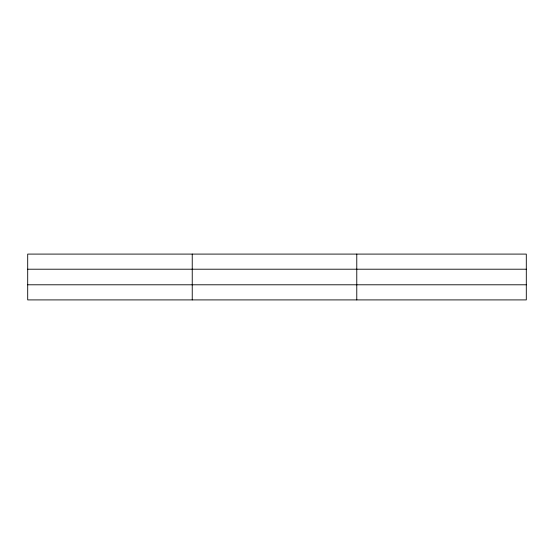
<?xml version="1.0" encoding="UTF-8"?>
<svg xmlns="http://www.w3.org/2000/svg" width="554" height="554" viewBox="0 0 554 554"><rect width="100%" height="100%" fill="white"/><g stroke="black" fill="none" stroke-linecap="round" stroke-linejoin="round"><path stroke-width="0.83" d="M192.238 254.092L192.238 299.908M356.776 254.092L356.776 299.908M526.3 284.791L526.3 299.908L27.7 299.908L27.7 254.092L526.3 254.092L526.3 284.791L27.7 284.791M27.7 269.209L526.3 269.209"/></g></svg>
